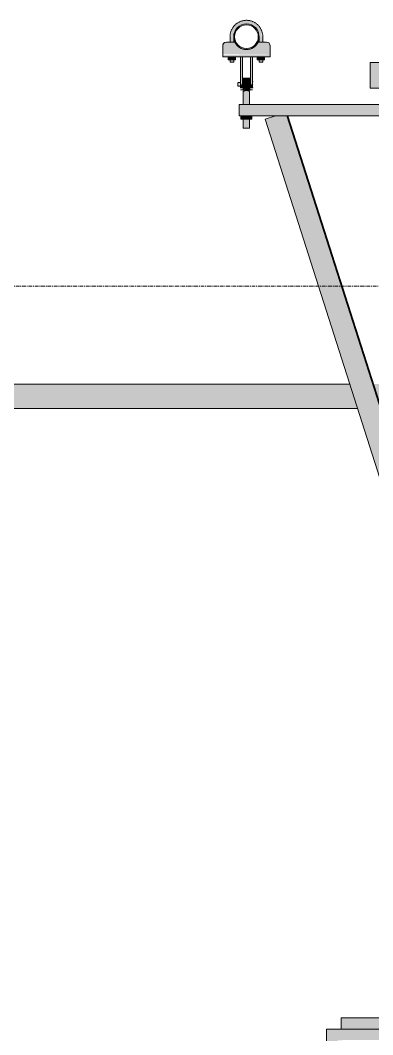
# Model space of a CAD drawing. Header units: inches. Extents: x 21380 to 98133, y -290 to 853.
# Drawn here: x 25544.1 to 25592.5, y 155.2 to 294.5 of the extents above; entities that cross this region are included whole.
import ezdxf

# ---------------------------------------------------------------- set-up
doc = ezdxf.new("R2010")
doc.units = ezdxf.units.IN
doc.header["$MEASUREMENT"] = 0
doc.linetypes.add('Grid Line 1_2_', pattern=[0.875, 0.5, -0.125, 0.125, -0.125])
for name, color, linetype, lineweight in [('A-FLOR-LEVL', 51, 'Continuous', 9), ('Q-SPCQ', 91, 'Continuous', 9), ('S-BEAM', 12, 'Continuous', 9)]:
    doc.layers.add(name, color=color, linetype=linetype, lineweight=lineweight)

# ---------------------------------------------------------------- blocks, each defined once
blk = doc.blocks.new('Basketball_Backstop-Performance_Sports_Systems-3103-Ceiling_Hung - 27_-0_ to 27_-11 7_8_-706978-Building Section - East_West looking North')
at = {"layer": 'Q-SPCQ'}
for points in [[(25577.23, 292.25), (25577.29, 292.25), (25577.2, 293.23), (25576.41, 294.09), (25576.12, 294.23), (25576.2, 294.04), (25575.67, 294.44), (25574.67, 294.44), (25573.77, 294.01), (25573.14, 293.23), (25573.03, 292.73), (25573.1, 292.25), (25573.29, 292.25), (25573.35, 292.25), (25573.48, 292.7), (25573.85, 293.38), (25574.15, 293.66), (25574.54, 293.87), (25574.92, 293.97), (25575.43, 293.97), (25575.82, 293.86), (25576.26, 293.6), (25576.58, 293.27), (25576.8, 292.84), (25576.86, 292.67), (25576.93, 292.74), (25577.1, 292.25), (25577.17, 292.25)], [(25571.92, 289.81), (25578.42, 289.81), (25578.42, 291), (25578.05, 291.48), (25577.92, 291.5), (25576.74, 291.46), (25576.32, 290.92), (25575.98, 290.69), (25575.59, 290.54), (25575.39, 290.49), (25574.67, 290.56), (25574.27, 290.73), (25573.92, 291.01), (25573.65, 291.37), (25573.48, 291.5), (25572.17, 291.43), (25571.92, 291)], [(25574.61, 289.5), (25578.42, 289.54), (25578.42, 289.81), (25571.92, 289.73), (25571.92, 289.5), (25574.4, 289.5)], [(25572.92, 289.06), (25572.92, 289.5), (25572.66, 289.5), (25572.66, 289.06)], [(25572.92, 289.06), (25573.42, 289.06), (25573.42, 289.5), (25572.92, 289.5)], [(25573.42, 289.06), (25573.67, 289.06), (25573.67, 289.5), (25573.42, 289.5)], [(25574.4, 285.69), (25574.61, 285.69), (25574.61, 289.5), (25574.36, 289.5), (25574.36, 285.69)], [(25575.98, 285.69), (25575.98, 289.5), (25575.73, 289.5), (25575.73, 285.69)], [(25576.66, 289.06), (25576.92, 289.06), (25576.92, 289.5), (25576.66, 289.5)], [(25577.42, 289.06), (25577.42, 289.5), (25576.92, 289.5), (25576.92, 289.06)], [(25577.67, 289.06), (25577.67, 289.5), (25577.42, 289.5), (25577.42, 289.06)], [(25574.61, 285.16), (25574.61, 285.69), (25574.36, 285.69), (25574.4, 285.16)], [(25574.71, 285.66), (25575.64, 285.66), (25575.64, 286.53), (25574.71, 286.53), (25574.71, 285.89)], [(25575.73, 285.16), (25575.98, 285.16), (25575.98, 285.69), (25575.73, 285.69), (25575.73, 285.31)], [(25574.42, 280.94), (25575.17, 280.94), (25575.17, 281.37), (25574.42, 281.37)], [(25575.17, 280.94), (25575.92, 280.94), (25575.92, 281.37), (25575.17, 281.37)], [(25618.06, 164.31), (25618.19, 164.32), (25580.86, 281.37), (25580.73, 281.37), (25618.06, 164.32)]]:
    blk.add_hatch(color=256, dxfattribs=at).paths.add_polyline_path(points, flags=0)
h = blk.add_hatch(color=256, dxfattribs=at)
h.paths.add_polyline_path([(25575.17, 290.5), (25575.62, 290.56), (25576.04, 290.73), (25576.6, 291.27), (25576.68, 291.37), (25576.86, 291.8), (25576.92, 292.25), (25576.86, 292.7), (25576.68, 293.12), (25576.41, 293.49), (25576.04, 293.77), (25575.62, 293.94), (25575.17, 294), (25574.72, 293.94), (25574.29, 293.77), (25573.93, 293.49), (25573.65, 293.12), (25573.48, 292.7), (25573.42, 292.25), (25573.48, 291.8), (25573.73, 291.27), (25573.93, 291.01), (25574.4, 290.69), (25574.72, 290.56)], flags=0)
h.paths.add_polyline_path([(25575.17, 290.62), (25574.75, 290.68), (25574.36, 290.84), (25573.89, 291.27), (25573.76, 291.44), (25573.6, 291.83), (25573.54, 292.25), (25573.6, 292.67), (25573.76, 293.06), (25574.02, 293.4), (25574.4, 293.67), (25574.75, 293.82), (25575.17, 293.87), (25575.59, 293.82), (25575.98, 293.66), (25576.32, 293.4), (25576.58, 293.06), (25576.74, 292.67), (25576.79, 292.25), (25576.74, 291.83), (25576.45, 291.27), (25576.32, 291.1), (25575.98, 290.84), (25575.59, 290.68)], flags=0)
h = blk.add_hatch(color=256, dxfattribs=at)
h.paths.add_polyline_path([(25573.41, 288.75), (25573.35, 289.06), (25572.93, 289.06), (25572.99, 288.75), (25573.39, 288.75)], flags=0)
h.paths.add_polyline_path([(25573.17, 291.5), (25573.41, 291.5), (25573.35, 292.25), (25572.93, 292.25), (25573, 291.5), (25573.15, 291.5)], flags=0)
h = blk.add_hatch(color=256, dxfattribs=at)
h.paths.add_polyline_path([(25577.04, 288.75), (25577.41, 288.75), (25577.34, 289.06), (25576.93, 289.06), (25576.99, 288.75)], flags=0)
h.paths.add_polyline_path([(25577.1, 291.5), (25577.41, 291.5), (25577.35, 292.25), (25576.93, 292.25), (25577.01, 291.5), (25577.06, 291.5)], flags=0)
h = blk.add_hatch(color=256, dxfattribs=at)
h.paths.add_polyline_path([(25595.93, 286.94), (25595.93, 288.69), (25595.29, 288.62), (25595.29, 288.19), (25595.11, 288.19), (25595.11, 288.69), (25592.17, 288.63), (25592.17, 286.94)], flags=0)
h.paths.add_polyline_path([(25596.41, 286.94), (25621.93, 286.94), (25621.93, 288.69), (25621.29, 288.63), (25621.29, 288.19), (25621.11, 288.19), (25621.11, 288.69), (25597.23, 288.61), (25597.23, 288.19), (25597.04, 288.19), (25597.04, 288.69), (25596.41, 288.62), (25596.41, 287.36)], flags=0)
h.paths.add_polyline_path([(25622.41, 286.94), (25647.93, 286.97), (25647.93, 288.69), (25647.29, 288.63), (25647.29, 288.19), (25647.11, 288.2), (25647.11, 288.69), (25623.23, 288.63), (25623.23, 288.19), (25623.04, 288.19), (25623.04, 288.69), (25622.41, 288.63), (25622.41, 287.16)], flags=0)
h.paths.add_polyline_path([(25652.17, 286.94), (25652.17, 288.69), (25649.23, 288.63), (25649.23, 288.19), (25649.04, 288.19), (25648.97, 288.69), (25648.41, 288.63), (25648.41, 286.94), (25648.97, 286.94)], flags=0)
h = blk.add_hatch(color=256, dxfattribs=at)
h.paths.add_polyline_path([(25622.04, 286.94), (25622.17, 286.71), (25622.1, 286.94)], flags=0)
h.paths.add_polyline_path([(25596.35, 286.94), (25596.04, 286.87), (25596.17, 286.7), (25596.33, 286.91)], flags=0)
h.paths.add_polyline_path([(25596.39, 286.94), (25596.33, 286.89), (25596.37, 286.91)], flags=0)
h.paths.add_polyline_path([(25596.4, 285.19), (25621.95, 285.25), (25621.93, 286.94), (25596.39, 286.91), (25596.36, 285.19)], flags=0)
h.paths.add_polyline_path([(25595.97, 285.19), (25595.99, 285.48), (25595.93, 286.94), (25592.17, 286.94), (25592.17, 285.19), (25595.93, 285.19)], flags=0)
h.paths.add_polyline_path([(25647.99, 286.94), (25648.17, 286.7), (25648.29, 286.94), (25648.04, 286.94)], flags=0)
h.paths.add_polyline_path([(25622.39, 286.94), (25622.23, 286.94), (25622.29, 286.73), (25622.35, 286.85)], flags=0)
h.paths.add_polyline_path([(25622.39, 285.67), (25622.17, 286.04), (25622.07, 285.61), (25622.29, 285.62), (25622.35, 285.64)], flags=0)
h.paths.add_polyline_path([(25622.39, 285.19), (25647.98, 285.26), (25647.95, 286.94), (25622.39, 286.94), (25622.39, 285.22)], flags=0)
h.paths.add_polyline_path([(25648.39, 286.94), (25648.35, 286.94), (25648.35, 286.85)], flags=0)
h.paths.add_polyline_path([(25648.36, 285.19), (25652.17, 285.25), (25652.17, 286.94), (25648.39, 286.94), (25648.36, 285.19)], flags=0)
h = blk.add_hatch(color=256, dxfattribs=at)
h.paths.add_polyline_path([(25575.64, 285.69), (25575.73, 285.75), (25575.73, 285.93), (25575.64, 285.86), (25575.64, 285.74)], flags=0)
h.paths.add_polyline_path([(25573.98, 285.69), (25574.36, 285.76), (25574.36, 285.93), (25573.98, 285.86), (25573.98, 285.75)], flags=0)
h.paths.add_polyline_path([(25574.71, 285.69), (25574.71, 285.93), (25574.61, 285.85), (25574.61, 285.69)], flags=0)
h = blk.add_hatch(color=256, dxfattribs=at)
h.paths.add_polyline_path([(25574.71, 285.45), (25574.71, 285.69), (25574.61, 285.62), (25574.61, 285.45)], flags=0)
h.paths.add_polyline_path([(25574.36, 285.45), (25574.36, 285.69), (25573.98, 285.62), (25573.98, 285.45)], flags=0)
h.paths.add_polyline_path([(25575.64, 285.45), (25575.73, 285.51), (25575.73, 285.69), (25575.64, 285.61), (25575.64, 285.47)], flags=0)
h = blk.add_hatch(color=256, dxfattribs=at)
h.paths.add_polyline_path([(25575.1, 284.86), (25575.06, 284.87), (25574.71, 285.02), (25574.71, 284.87), (25575.06, 284.86)], flags=0)
h.paths.add_polyline_path([(25575.25, 284.86), (25575.64, 284.87), (25575.64, 285.66), (25574.71, 285.66), (25574.71, 285.02), (25575.17, 284.88)], flags=0)
h = blk.add_hatch(color=256, dxfattribs=at)
h.paths.add_polyline_path([(25574.75, 279.69), (25575.61, 279.69), (25575.54, 280.94), (25574.74, 280.94), (25574.74, 279.69)], flags=0)
h.paths.add_polyline_path([(25575.22, 282.95), (25575.61, 282.95), (25575.58, 284.76), (25575.25, 284.86), (25574.84, 284.79), (25574.74, 284.75), (25574.82, 282.95), (25575.13, 282.95)], flags=0)
h = blk.add_hatch(color=256, dxfattribs=at)
h.paths.add_polyline_path([(25574.17, 281.37), (25620.67, 281.37), (25620.67, 282.87), (25574.17, 282.95), (25574.17, 281.5)], flags=0)
h.paths.add_polyline_path([(25623.67, 281.37), (25670.17, 281.37), (25670.17, 282.95), (25623.67, 282.87), (25623.67, 281.5)], flags=0)
h.paths.add_polyline_path([(25622.36, 282.24), (25622.23, 282.06), (25622.26, 282.23), (25622.27, 282.23)], flags=0)
h.paths.add_polyline_path([(25622.36, 281.81), (25622.27, 282.4), (25621.98, 282.31), (25621.99, 282.24), (25622.17, 282.23), (25622.17, 282.05), (25622.23, 282.05), (25622.34, 281.81)], flags=0)
h.paths.add_polyline_path([(25622.08, 281.84), (25622.1, 281.84), (25621.98, 282.24), (25621.99, 281.99), (25622.08, 281.84)], flags=0)
h.paths.add_polyline_path([(25622.48, 281.91), (25622.54, 282.12), (25622.48, 281.94)], flags=0)
h = blk.add_hatch(color=256, dxfattribs=at)
h.paths.add_polyline_path([(25617.08, 157.56), (25618.96, 157.56), (25618.96, 160.19), (25616.24, 160.19), (25616.48, 159.44)], flags=0)
h.paths.add_polyline_path([(25618.06, 164.31), (25580.73, 281.37), (25579.16, 281.37), (25577.74, 280.92), (25614.92, 164.31)], flags=0)
h = blk.add_hatch(color=256, dxfattribs=at)
h.paths.add_polyline_path([(25593.06, 156), (25622.04, 156), (25622.04, 157.56), (25588.17, 157.56), (25588.17, 156), (25593.02, 156)], flags=0)
h.paths.add_polyline_path([(25651.26, 156), (25656.17, 156), (25656.17, 157.56), (25622.29, 157.56), (25622.29, 156), (25650.17, 156)], flags=0)
h = blk.add_hatch(color=256, dxfattribs=at)
h.paths.add_polyline_path([(25586.17, 114), (25616.65, 114), (25615.57, 115.5), (25587.67, 115.5), (25587.67, 154.5), (25622.04, 154.56), (25622.04, 156), (25586.17, 156), (25586.17, 115.49)], flags=0)
h.paths.add_polyline_path([(25658.17, 114), (25658.17, 156), (25622.29, 156), (25622.29, 154.5), (25656.67, 154.5), (25656.67, 115.5), (25628.77, 115.49), (25627.73, 114), (25644.58, 114)], flags=0)
for p, q in [((25573.58, 291.5), (25572.42, 291.5)), ((25572.92, 292.25), (25572.92, 291.5)), ((25573.42, 291.5), (25573.42, 292.25)), ((25577.92, 291.5), (25576.76, 291.5)), ((25576.92, 292.25), (25576.92, 291.5)), ((25577.42, 291.5), (25577.42, 292.25)), ((25571.92, 291), (25571.92, 289.81)), ((25571.92, 289.5), (25571.92, 289.81)), ((25578.42, 289.81), (25578.42, 291)), ((25578.42, 289.81), (25578.42, 289.5)), ((25571.92, 289.5), (25578.42, 289.5)), ((25572.66, 289.06), (25572.66, 289.5)), ((25572.92, 289.06), (25572.66, 289.06)), ((25572.92, 289.51), (25572.92, 288.75)), ((25572.92, 289.5), (25572.92, 289.06)), ((25573.42, 289.06), (25572.92, 289.06)), ((25572.92, 288.75), (25572.93, 288.75)), ((25573.42, 288.75), (25572.92, 288.75)), ((25573.41, 288.75), (25573.42, 288.75)), ((25573.42, 288.75), (25573.42, 289.51)), ((25573.42, 289.5), (25573.42, 289.06)), ((25573.67, 289.06), (25573.42, 289.06)), ((25573.67, 289.5), (25573.67, 289.06)), ((25574.36, 285.69), (25574.36, 289.5)), ((25574.36, 289.5), (25574.61, 289.5)), ((25574.61, 289.5), (25574.61, 285.69)), ((25575.73, 285.69), (25575.73, 289.5)), ((25575.73, 289.5), (25575.98, 289.5)), ((25575.98, 289.5), (25575.98, 285.69)), ((25576.66, 289.5), (25576.66, 289.06)), ((25576.92, 289.06), (25576.66, 289.06)), ((25576.92, 289.52), (25576.92, 288.75)), ((25576.92, 289.5), (25576.92, 289.06)), ((25577.42, 289.06), (25576.92, 289.06)), ((25577.42, 288.75), (25576.92, 288.75)), ((25576.92, 288.75), (25576.93, 288.75)), ((25577.41, 288.75), (25577.42, 288.75)), ((25577.42, 288.75), (25577.42, 289.52)), ((25577.42, 289.5), (25577.42, 289.06)), ((25577.67, 289.06), (25577.42, 289.06)), ((25577.67, 289.06), (25577.67, 289.5)), ((25595.11, 288.69), (25592.17, 288.69)), ((25592.17, 286.94), (25592.17, 288.69)), ((25592.17, 285.19), (25592.17, 286.94)), ((25574.36, 285.94), (25573.98, 285.94)), ((25573.98, 285.69), (25573.98, 285.93)), ((25573.98, 285.45), (25573.98, 285.69)), ((25574.36, 285.16), (25574.36, 285.69)), ((25574.71, 285.94), (25574.61, 285.94)), ((25574.61, 285.69), (25574.61, 285.16)), ((25575.64, 286.56), (25574.71, 286.56)), ((25574.71, 285.66), (25574.71, 286.53)), ((25574.71, 284.87), (25574.71, 285.66)), ((25575.64, 286.53), (25575.64, 285.66)), ((25575.73, 285.94), (25575.64, 285.94)), ((25575.64, 285.66), (25575.64, 284.87)), ((25575.73, 285.16), (25575.73, 285.69)), ((25576.11, 286.12), (25575.98, 286.12)), ((25575.98, 285.69), (25575.98, 285.16)), ((25576.11, 285.69), (25576.11, 285.69)), ((25576.11, 285.69), (25576.11, 285.69)), ((25573.98, 285.44), (25574.36, 285.44)), ((25574.36, 284.94), (25574.61, 284.94)), ((25574.61, 285.44), (25574.71, 285.44)), ((25574.71, 284.75), (25574.74, 284.75)), ((25574.74, 284.75), (25574.74, 282.95)), ((25575.61, 282.95), (25575.61, 284.75)), ((25575.61, 284.75), (25575.64, 284.75)), ((25575.64, 285.44), (25575.73, 285.44)), ((25575.73, 284.94), (25575.98, 284.94)), ((25575.98, 285.25), (25576.11, 285.25)), ((25592.17, 285.19), (25596.04, 285.19)), ((25574.17, 281.37), (25574.17, 282.95)), ((25574.17, 282.95), (25621.67, 282.95)), ((25618.86, 281.37), (25574.17, 281.37)), ((25574.42, 281.37), (25574.42, 280.94)), ((25574.74, 281.37), (25574.74, 279.69)), ((25575.17, 280.94), (25575.17, 281.37)), ((25575.61, 279.69), (25575.61, 281.37)), ((25575.92, 281.37), (25575.92, 280.94)), ((25577.74, 280.92), (25579.16, 281.37)), ((25580.73, 281.37), (25618.06, 164.32)), ((25618.19, 164.32), (25580.86, 281.37)), ((25575.17, 280.94), (25574.42, 280.94)), ((25575.92, 280.94), (25575.17, 280.94)), ((25577.74, 280.92), (25614.92, 164.32)), ((25575.61, 279.69), (25574.74, 279.69)), ((25588.17, 156), (25588.17, 157.56)), ((25588.17, 157.56), (25622.09, 157.56)), ((25622.09, 156), (25586.17, 156)), ((25586.17, 156), (25586.17, 114))]:
    blk.add_line(p, q, dxfattribs=at)
at = {"layer": 'Q-SPCQ', "flags": 128}
blk.add_lwpolyline([(25577.42, 292.25), (25577.42, 292.34), (25577.41, 292.43), (25577.4, 292.52), (25577.39, 292.61), (25577.37, 292.7), (25577.35, 292.78), (25577.33, 292.87), (25577.3, 292.96), (25577.27, 293.04), (25577.24, 293.13), (25577.2, 293.21), (25577.16, 293.29), (25577.12, 293.37), (25577.08, 293.45), (25577.03, 293.52), (25576.97, 293.59), (25576.92, 293.66), (25576.86, 293.73), (25576.8, 293.8), (25576.74, 293.86), (25576.67, 293.93), (25576.6, 293.98), (25576.53, 294.04), (25576.46, 294.09), (25576.38, 294.14), (25576.31, 294.19), (25576.23, 294.23), (25576.15, 294.28), (25576.07, 294.31), (25575.98, 294.35), (25575.9, 294.38), (25575.81, 294.41), (25575.73, 294.43), (25575.64, 294.45), (25575.55, 294.47), (25575.46, 294.48), (25575.37, 294.49), (25575.28, 294.5), (25575.19, 294.5), (25575.1, 294.5), (25575.01, 294.49), (25574.92, 294.49), (25574.83, 294.48), (25574.75, 294.46), (25574.66, 294.44), (25574.57, 294.42), (25574.48, 294.39), (25574.4, 294.36), (25574.32, 294.33), (25574.23, 294.3), (25574.15, 294.26), (25574.07, 294.21), (25573.99, 294.17), (25573.92, 294.12), (25573.84, 294.07), (25573.77, 294.01), (25573.7, 293.96), (25573.64, 293.9), (25573.57, 293.83), (25573.51, 293.77), (25573.45, 293.7), (25573.39, 293.63), (25573.34, 293.56), (25573.29, 293.49), (25573.24, 293.41), (25573.2, 293.33), (25573.15, 293.25), (25573.12, 293.17), (25573.08, 293.09), (25573.05, 293), (25573.02, 292.92), (25573, 292.83), (25572.97, 292.74), (25572.96, 292.66), (25572.94, 292.57), (25572.93, 292.48), (25572.92, 292.39), (25572.92, 292.3), (25572.92, 292.25)], dxfattribs=at)
at = {"layer": 'Q-SPCQ'}
for centre, radius, start, end in [((25575.17, 292.25), 1.75, 0, 180), ((25575.17, 292.25), 1.62, 0, 180), ((25572.42, 291), 0.5, 90, 180), ((25572.42, 291), 0.5, 120, 180), ((25575.17, 292.25), 1.75, 180, 0), ((25575.17, 292.25), 1.63, 180, 0), ((25575.17, 292.22), 1.75, 204.3958, 335.6042), ((25577.92, 291), 0.5, 0, 90), ((25577.92, 291), 0.5, 0, 60)]:
    blk.add_arc(centre, radius, start, end, dxfattribs=at)
blk.add_open_spline([(25575.61, 284.75), (25575.61, 284.75), (25575.61, 284.75), (25575.6, 284.76), (25575.58, 284.76), (25575.57, 284.77), (25575.55, 284.78), (25575.54, 284.78), (25575.52, 284.79), (25575.51, 284.79), (25575.5, 284.8), (25575.48, 284.81), (25575.46, 284.81), (25575.43, 284.82), (25575.41, 284.83), (25575.39, 284.83), (25575.38, 284.84), (25575.35, 284.84), (25575.33, 284.85), (25575.29, 284.85), (25575.25, 284.86), (25575.21, 284.86), (25575.17, 284.86), (25575.13, 284.86), (25575.1, 284.86), (25575.06, 284.85), (25575.02, 284.85), (25574.99, 284.84), (25574.97, 284.84), (25574.95, 284.83), (25574.94, 284.83), (25574.92, 284.82), (25574.89, 284.81), (25574.87, 284.81), (25574.85, 284.8), (25574.84, 284.79), (25574.83, 284.79), (25574.81, 284.78), (25574.8, 284.78), (25574.78, 284.77), (25574.76, 284.76), (25574.75, 284.76), (25574.74, 284.75), (25574.74, 284.75), (25574.74, 284.75)], degree=3, knots=[0, 0, 0, 0, 0.055556, 0.083333, 0.111111, 0.138889, 0.166667, 0.194444, 0.208333, 0.222222, 0.236111, 0.25, 0.277778, 0.305556, 0.319444, 0.333333, 0.347222, 0.361111, 0.388889, 0.416667, 0.444444, 0.472222, 0.5, 0.527778, 0.555556, 0.583333, 0.611111, 0.638889, 0.652778, 0.666667, 0.680556, 0.694444, 0.722222, 0.75, 0.763889, 0.777778, 0.791667, 0.805556, 0.833333, 0.861111, 0.888889, 0.916667, 0.944444, 1, 1, 1, 1], dxfattribs=at)
blk = doc.blocks.new('Girt_Z - 10_D-V33-Building Section - East_West looking North')
at = {"layer": 'S-BEAM'}
h = blk.add_hatch(color=256, dxfattribs=at)
h.paths.add_polyline_path([(22799.39, 241.19), (23080.89, 241.19), (23080.89, 244.56), (22799.39, 244.56)], flags=0)
h.paths.add_polyline_path([(23555.77, 241.19), (23659.89, 241.19), (23659.89, 244.56), (23558.29, 244.56), (23556.08, 241.6)], flags=0)
h.paths.add_polyline_path([(23521.47, 241.19), (23554.53, 241.19), (23556.99, 244.56), (23483.55, 244.56), (23486.07, 241.19), (23520.69, 241.19)], flags=0)
h.paths.add_polyline_path([(26259.39, 241.19), (26259.39, 244.56), (26256.43, 244.56), (26256.43, 241.19), (26258.7, 241.19)], flags=0)
h.paths.add_polyline_path([(26244.43, 241.19), (26249.8, 241.19), (26249.8, 244.56), (26244.43, 244.56), (26244.43, 242.44)], flags=0)
h.paths.add_polyline_path([(26237.8, 241.19), (26237.8, 244.56), (26232.43, 244.56), (26232.43, 241.19)], flags=0)
h.paths.add_polyline_path([(26225.8, 241.19), (26225.8, 244.56), (26220.43, 244.56), (26220.43, 241.19), (26223.61, 241.19)], flags=0)
h.paths.add_polyline_path([(26208.43, 241.19), (26213.8, 241.19), (26213.8, 244.56), (26208.43, 244.56)], flags=0)
h.paths.add_polyline_path([(26201.8, 241.19), (26201.8, 244.56), (26019.14, 244.56), (26019.14, 241.19), (26188.52, 241.19)], flags=0)
h.paths.add_polyline_path([(23484.82, 241.19), (23482.25, 244.56), (23380.39, 244.56), (23380.39, 241.19), (23484.77, 241.19)], flags=0)
h.paths.add_polyline_path([(26017.89, 241.19), (26017.89, 244.56), (25999.52, 244.56), (25999.52, 241.19), (26013.05, 241.19)], flags=0)
h.paths.add_polyline_path([(25998.27, 241.19), (25998.27, 244.56), (25985.89, 244.56), (25985.89, 241.19), (25995.51, 241.19)], flags=0)
h.paths.add_polyline_path([(25975.89, 241.19), (25975.89, 244.56), (25696.39, 244.56), (25696.39, 241.19), (25942.87, 241.19)], flags=0)
h.paths.add_polyline_path([(25666.61, 241.19), (25686.39, 241.19), (25686.39, 244.56), (25655.02, 244.56), (25653.94, 241.19), (25662.13, 241.19)], flags=0)
h.paths.add_polyline_path([(25650.67, 241.19), (25651.75, 244.56), (25625.49, 244.56), (25625.49, 241.19), (25627.03, 241.19)], flags=0)
h.paths.add_polyline_path([(25618.86, 241.19), (25618.86, 244.56), (25592.6, 244.56), (25593.68, 241.19), (25618.26, 241.19)], flags=0)
h.paths.add_polyline_path([(23669.89, 241.19), (23949.39, 241.19), (23949.39, 244.56), (23669.89, 244.56)], flags=0)
h.paths.add_polyline_path([(25590.41, 241.19), (25589.33, 244.56), (25406.89, 244.56), (25406.89, 241.19), (25580.58, 241.19)], flags=0)
h.paths.add_polyline_path([(25396.89, 241.19), (25396.89, 244.56), (25117.39, 244.56), (25117.39, 241.19), (25241.01, 241.19)], flags=0)
h.paths.add_polyline_path([(23370.39, 241.19), (23370.39, 244.56), (23090.89, 244.56), (23090.89, 241.19), (23275.82, 241.19)], flags=0)
h.paths.add_polyline_path([(23959.39, 241.19), (24238.89, 241.19), (24238.89, 244.56), (23959.39, 244.56)], flags=0)
h.paths.add_polyline_path([(25107.39, 241.19), (25107.39, 244.56), (24989.45, 244.56), (24988.37, 241.19), (25100.64, 241.19)], flags=0)
h.paths.add_polyline_path([(24248.89, 241.19), (24528.39, 241.19), (24528.39, 244.56), (24248.89, 244.56)], flags=0)
h.paths.add_polyline_path([(24985.1, 241.19), (24986.18, 244.56), (24959.92, 244.56), (24959.92, 241.19), (24960.27, 241.19)], flags=0)
h.paths.add_polyline_path([(24538.39, 241.19), (24642.8, 241.19), (24640.24, 244.56), (24538.39, 244.56)], flags=0)
h.paths.add_polyline_path([(24953.29, 241.19), (24953.29, 244.56), (24927.03, 244.56), (24928.11, 241.19), (24951.5, 241.19)], flags=0)
h.paths.add_polyline_path([(24924.84, 241.19), (24923.76, 244.56), (24827.89, 244.56), (24827.89, 241.19), (24915.01, 241.19)], flags=0)
h.paths.add_polyline_path([(24644.18, 241.19), (24712.55, 241.19), (24715, 244.56), (24641.54, 244.56), (24644.05, 241.19)], flags=0)
h.paths.add_polyline_path([(24817.89, 241.19), (24817.89, 244.56), (24716.3, 244.56), (24713.79, 241.19), (24749.72, 241.19)], flags=0)
for p, q in [((25406.89, 244.56), (25589.33, 244.56)), ((25406.89, 241.19), (25590.41, 241.19))]:
    blk.add_line(p, q, dxfattribs=at)

msp = doc.modelspace()

# ---------------------------------------------------------------- linework, layer by layer
at = {"layer": 'A-FLOR-LEVL', "linetype": 'Grid Line 1_2_'}
msp.add_line((21678.64, 258), (26557.32, 258), dxfattribs=at)

# ---------------------------------------------------------------- block references
at = {"layer": 'Q-SPCQ'}
msp.add_blockref('Basketball_Backstop-Performance_Sports_Systems-3103-Ceiling_Hung - 27_-0_ to 27_-11 7_8_-706978-Building Section - East_West looking North', (0, 0), dxfattribs=at)
at = {"layer": 'S-BEAM'}
msp.add_blockref('Girt_Z - 10_D-V33-Building Section - East_West looking North', (0, 0), dxfattribs=at)

doc.saveas('drawing.dxf')
